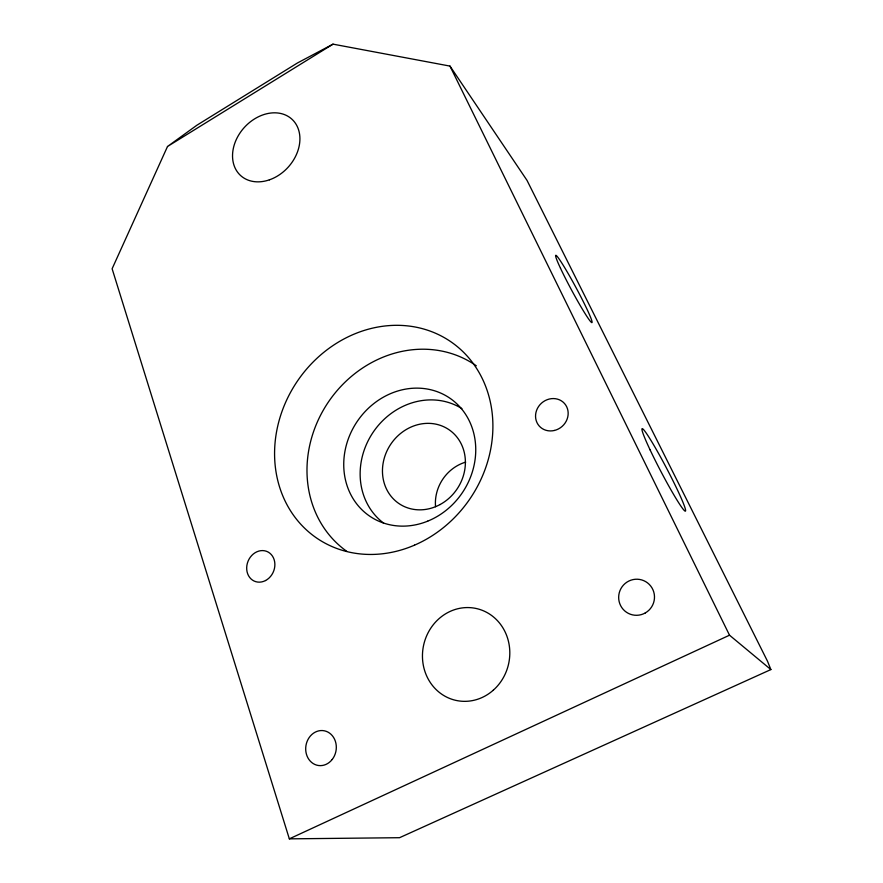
<?xml version="1.0" encoding="UTF-8"?>
<svg xmlns="http://www.w3.org/2000/svg" width="883" height="883" viewBox="0 0 883 883"><rect width="100%" height="100%" fill="white"/><g stroke="black" fill="none" stroke-linecap="round" stroke-linejoin="round"><path stroke-width="1.32" d="M167.505 146.501L112.119 268.752L289.337 838.85L399.546 837.702L770.881 669.568L767.515 661.257L527.008 180.375L449.977 66.093L333.023 44.15L297.405 63.002L196.898 125.22L167.505 146.501L333.023 44.15M289.337 838.85L729.513 635.197L770.881 669.568M449.977 66.093L729.513 635.197M435.551 506.732A40.519 37.229 -57 0 1 465.661 462.118M346.787 551.345A113.145 100.794 -56.3 0 1 329.392 400.562A113.145 100.794 -56.3 0 1 476.301 365.794M383.664 523.155A69.404 62.252 -56.4 0 1 373.366 431.908A69.404 62.252 -56.4 0 1 461.908 408.63M650.098 449.877A46.611 3.267 62.3 0 0 685.407 511.147A46.611 3.267 62.3 0 0 655.804 448.586A46.611 3.267 62.3 0 0 650.098 449.877M440.098 504.535A44.603 40 -56.4 0 0 448.906 429.646A44.603 40 -56.4 0 0 382.769 465.628A44.603 40 -56.4 0 0 440.098 504.535M414.535 545.142A118.896 104.437 -56 0 0 459.005 348.045A118.896 104.437 -56 0 0 277.637 426.445A118.896 104.437 -56 0 0 414.535 545.142M427.714 521.147A71.313 63.499 -56.3 0 0 455.76 402.814A71.313 63.499 -56.3 0 0 345.75 447.46A71.313 63.499 -56.3 0 0 427.714 521.147M332.207 759.468A17.605 15.254 -80.9 0 0 324.447 730.826A17.605 15.254 -80.9 0 0 306.357 753.972A17.605 15.254 -80.9 0 0 332.207 759.468M645.285 612.945A18.079 17.87 -64.3 0 0 645.771 581.687A18.079 17.87 -64.3 0 0 618.663 597.129A18.079 17.87 -64.3 0 0 645.285 612.945M265.562 580.528A16.126 13.731 -67.5 0 0 269.878 553.222A16.126 13.731 -67.5 0 0 246.898 565.363A16.126 13.731 -67.5 0 0 265.562 580.528M554.458 430.451A16.932 15.541 -42.4 0 0 564.502 403.487A16.932 15.541 -42.4 0 0 536.61 410.297A16.932 15.541 -42.4 0 0 554.458 430.451M269.381 179.845A38.101 29.581 -47.8 0 0 293.708 121.037A38.101 29.581 -47.8 0 0 235.595 141.148A38.101 29.581 -47.8 0 0 269.381 179.845M493.365 690.131A47.053 43.51 -77.5 0 0 482.096 610.263A47.053 43.51 -77.5 0 0 422.935 662.967A47.053 43.51 -77.5 0 0 493.365 690.131M560.506 268.277A38.234 2.539 61.7 0 0 591.389 322.372A38.234 2.539 61.7 0 0 569.833 276.456A38.234 2.539 61.7 0 0 560.506 268.277"/></g></svg>
